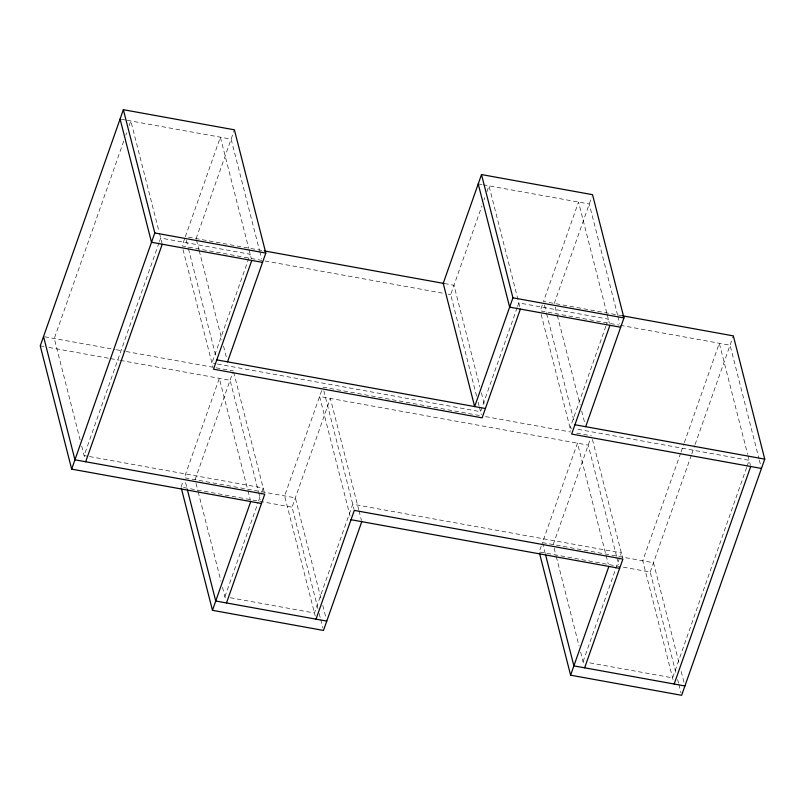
<?xml version="1.0" encoding="UTF-8"?>
<svg xmlns="http://www.w3.org/2000/svg" width="805" height="805" viewBox="0 0 805 805"><rect width="100%" height="100%" fill="white"/><g stroke="black" fill="none" stroke-linecap="round" stroke-linejoin="round"><path stroke-width="0.6" stroke-dasharray="4.03 3.02" d="M123.759 141.066L54.277 338.502L80.148 440.003M125.842 135.16L126.677 132.795M129.172 125.701L130.833 120.971L159.169 232.142M159.018 242.788L84.123 455.59L87.826 456.254M159.43 241.611L160.678 238.059L250.214 254.279L211.936 363.045L215.629 363.709M184.556 238.964L182.091 245.948L443.303 293.262M196.118 238.572L234.396 129.816M181.044 487.075L183.097 481.249M195.072 479.7L232.937 372.101M224.917 596.787L258.204 502.209M258.616 501.022L261.524 492.751M261.947 491.563L263.195 488.021L89.063 456.485M321.658 390.646L284.608 495.91L315.238 616.077M317.945 608.681L292.064 507.18L330.352 398.415L358.688 509.585M476.57 396.1L450.699 294.6L481.893 205.959M483.976 200.043L484.811 197.678M486.894 191.761L488.977 185.834L519.869 307.037M517.162 307.651L480.545 411.687L216.867 363.93M517.575 306.474L518.823 302.922L608.359 319.142L606.276 325.049M542.288 304.994L540.236 310.821L619.125 325.109M554.263 303.445L591.725 197.004M605.863 326.236L570.081 427.908L573.784 428.572M541.242 546.112L539.189 551.938L650.209 572.043L676.089 673.544M545.237 553.488L542.469 542.61L577.467 443.173L605.803 554.343M553.216 544.562L590.266 439.289M583.062 661.65L621.339 552.884L352.731 504.232L314.453 612.997L227.362 597.23M680.617 453.195L642.752 560.773L673.554 681.614M681.03 452.018L683.938 443.736M684.361 442.559L719.308 343.252L747.644 454.412M650.209 572.043L691.354 455.137M691.777 453.96L694.685 445.688M695.097 444.501L733.335 335.876M746.658 467.433L672.598 677.86L589.19 662.757M747.07 466.246L749.153 460.339L575.022 428.803M121.283 119.241L126.254 120.146M127.25 120.327L231.116 139.134L259.452 250.305M478.23 183.892L481.933 184.566M483.171 184.788L589.26 203.997L617.596 315.168M261.766 250.466L185.371 236.63L220.369 137.192L248.705 248.353M444.43 283.551L453.98 285.282L479.85 386.782M622.406 315.781L543.516 301.493L578.513 202.055L606.849 313.226M448.234 294.157L450.699 294.6M620.353 325.331L730.055 345.194L759.004 458.78M44.728 336.772L115.024 349.501M116.252 349.722L124.886 351.292M126.113 351.513L214.855 367.583M216.092 367.805L233.349 370.934M322.886 387.145L479.367 415.491M485.526 416.608L570.544 432.003M576.702 433.12L591.494 435.797M40.25 345.878L43.943 346.542M48.874 347.438L109.279 358.376M110.506 358.597L119.13 360.167M120.368 360.388L230.069 380.252L258.405 491.422M542.469 542.61L653.499 562.725L679.37 664.226M183.51 487.518L292.064 507.18M759.316 459.987L761.47 468.45M747.956 455.63L750.421 465.29M617.908 316.375L619.749 323.63M607.161 314.433L609.405 323.248M681.211 671.471L684.29 683.556M677.629 679.591L678.545 683.214M678.857 684.421L681.01 692.884M592.42 439.419L622.597 557.835M555.188 307.067L557.03 314.312M557.342 315.52L580.133 404.945M581.673 410.983L584.752 423.068M616.55 556.285L588.213 445.115L319.605 396.473L350.095 516.096M616.851 557.493L618.703 564.748M544.442 305.115L546.293 312.37M546.595 313.578L574.005 421.116M606.115 555.551L608.268 564.003M541.161 314.443L570.866 430.987M554.142 548.185L555.983 555.44M556.295 556.647L579.087 646.063M580.626 652.1L583.706 664.185M481.39 392.82L484.781 406.112M478.11 402.148L479.035 405.77M479.347 406.978L481.33 414.766M358.99 510.793L361.455 520.463M323.811 390.777L354.039 509.374M259.763 251.512L261.605 258.757M249.017 249.56L251.261 258.385M320.913 598.145L295.344 497.862L184.325 477.747L219.322 378.31L247.658 489.48M322.765 605.4L326.146 618.693M319.172 613.511L320.4 618.351M320.712 619.558L322.865 628.011M233.651 372.141L264.241 492.127M196.42 239.779L198.885 249.449M199.197 250.657L221.989 340.072M223.528 346.12L226.608 358.205M258.707 492.63L260.558 499.885M186.297 240.252L188.149 247.507M188.451 248.715L216.173 357.46M247.97 490.688L250.436 500.348M183.017 249.58L212.892 366.788M159.481 233.349L161.946 243.019M195.997 483.322L197.839 490.567M198.151 491.775L220.942 581.2M222.482 587.237L225.702 599.866M185.553 482.587L187.092 488.625M81.687 446.04L85.078 459.333"/><path stroke-width="1.21" d="M227.533 361.827L265.811 253.062L234.396 129.816L123.366 109.701L40.25 345.878L71.665 469.124L261.484 503.507M71.665 469.124L154.791 232.957L123.366 109.701M85.692 461.748L162.248 244.227M251.784 260.438L213.506 369.203L482.115 417.855L520.392 309.09M361.767 521.67L323.489 630.436L212.46 610.321L250.737 501.555M226.487 602.945L264.765 494.179L74.946 459.806L43.53 336.55M316.023 619.166L354.301 510.4L622.909 559.052L584.631 667.808M481.511 174.564L443.233 283.33L474.648 406.585L512.936 297.82L481.511 174.564L592.54 194.679L623.956 317.925L585.678 426.69M609.928 325.3L571.651 434.066L761.47 468.45M622.406 315.781L733.335 335.876L764.75 459.122L681.634 695.299L570.604 675.184L608.882 566.428M674.167 684.029L750.723 466.498M264.231 250.908L444.129 283.491M154.791 232.957L265.811 253.062M512.936 297.82L623.956 317.925M262.531 262.39L151.501 242.275L120.086 119.029M620.675 327.253L509.656 307.138L478.23 183.892M216.787 359.885L485.395 408.527M574.931 424.748L764.75 459.122M351.02 519.718L619.629 568.37M326.77 621.108L215.74 601.003L187.404 489.832M684.914 685.971L573.885 665.866L545.548 554.695M539.501 553.146L570.604 675.184M181.346 488.283L212.46 610.321"/></g></svg>
